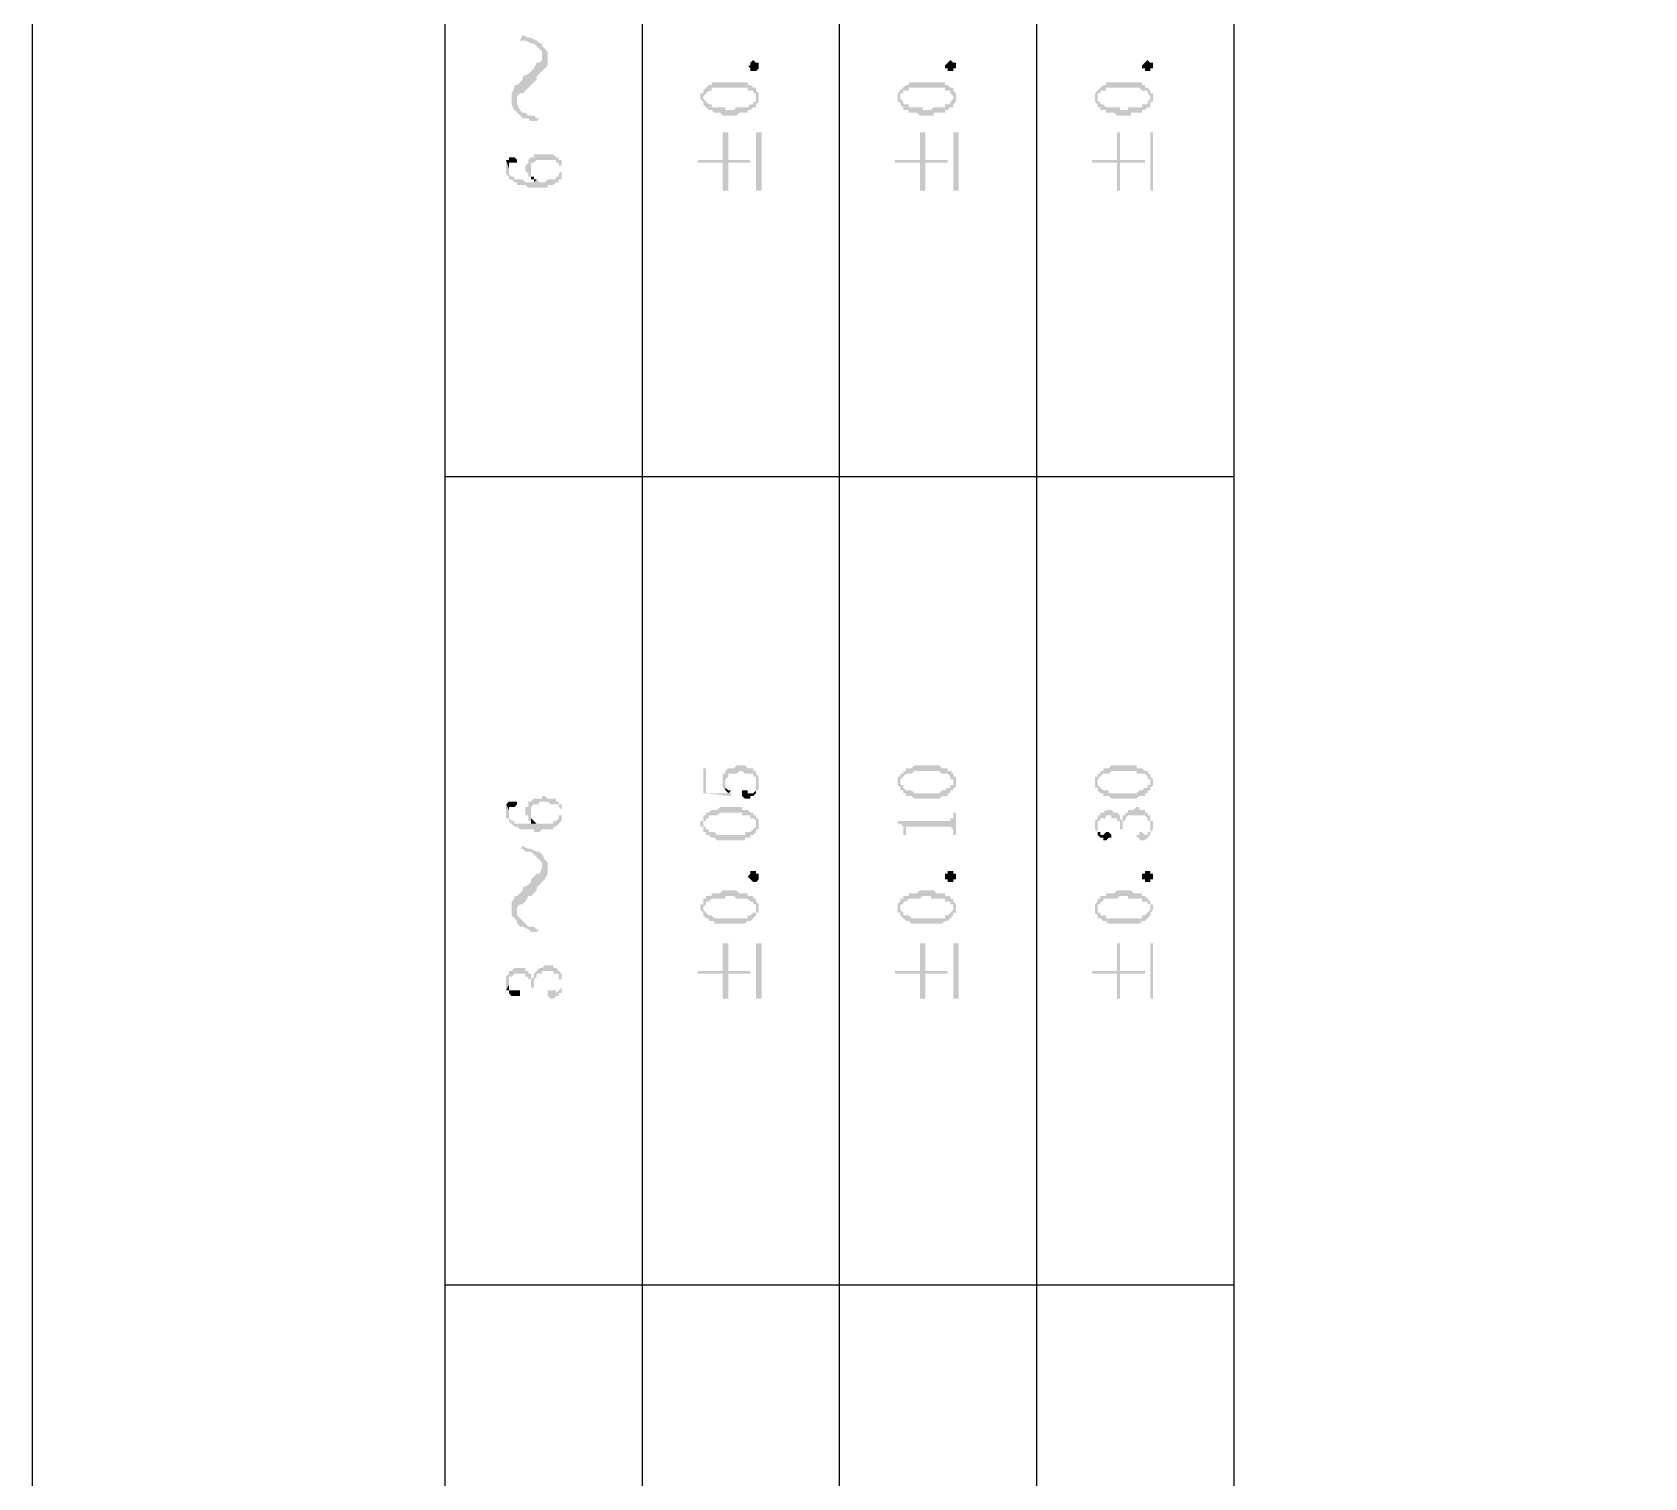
# Model space of a CAD drawing. Header units: millimetres. Extents: x 1336 to 2438, y 1230 to 1601.
# Drawn here: x 2017.55 to 2043.75, y 1353.16 to 1376.65 of the extents above; entities that cross this region are included whole.
import ezdxf

# ---------------------------------------------------------------- set-up
doc = ezdxf.new("R2010")
doc.units = ezdxf.units.MM

msp = doc.modelspace()

# ---------------------------------------------------------------- hatches: boundary and pattern name
at = {"transparency": 33554559}
for points in [[(2025.475, 1376.513), (2025.565, 1376.513), (2025.656, 1376.468), (2025.701, 1376.468), (2025.746, 1376.423), (2025.746, 1376.423), (2025.791, 1376.378), (2025.836, 1376.332), (2025.836, 1376.016), (2025.836, 1376.016), (2025.881, 1376.062), (2025.926, 1376.107), (2025.926, 1376.332), (2025.881, 1376.378), (2025.836, 1376.423), (2025.836, 1376.468), (2025.791, 1376.468), (2025.746, 1376.513), (2025.656, 1376.558), (2025.611, 1376.558), (2025.52, 1376.603)], [(2025.34, 1375.565), (2025.34, 1375.475), (2025.385, 1375.385), (2025.43, 1375.34), (2025.43, 1375.52), (2025.43, 1375.61), (2025.475, 1375.655), (2025.52, 1375.655), (2025.565, 1375.701), (2025.611, 1375.746), (2025.656, 1375.791), (2025.701, 1375.836), (2025.746, 1375.881), (2025.746, 1375.926), (2025.791, 1375.971), (2025.836, 1376.016), (2025.836, 1376.242), (2025.836, 1376.197), (2025.791, 1376.152), (2025.746, 1376.152), (2025.701, 1376.062), (2025.656, 1376.016), (2025.656, 1376.016), (2025.611, 1375.971), (2025.52, 1375.926), (2025.52, 1375.881), (2025.475, 1375.836), (2025.43, 1375.791), (2025.385, 1375.791), (2025.385, 1375.746), (2025.34, 1375.655), (2025.34, 1375.61)], [(2029.357, 1376.107), (2029.357, 1376.062), (2029.357, 1376.062), (2029.311, 1376.016), (2029.221, 1376.016), (2029.221, 1376.062), (2029.221, 1376.062), (2029.176, 1376.107), (2029.221, 1376.107), (2029.221, 1376.152), (2029.221, 1376.152), (2029.266, 1376.197), (2029.266, 1376.197), (2029.311, 1376.152), (2029.357, 1376.152), (2029.357, 1376.107)], [(2032.561, 1376.107), (2032.561, 1376.062), (2032.516, 1376.062), (2032.516, 1376.016), (2032.426, 1376.016), (2032.426, 1376.062), (2032.38, 1376.062), (2032.38, 1376.107), (2032.38, 1376.107), (2032.426, 1376.152), (2032.426, 1376.152), (2032.471, 1376.197), (2032.471, 1376.197), (2032.516, 1376.152), (2032.561, 1376.152), (2032.561, 1376.107)], [(2035.765, 1376.107), (2035.765, 1376.062), (2035.72, 1376.062), (2035.72, 1376.016), (2035.63, 1376.016), (2035.63, 1376.062), (2035.585, 1376.062), (2035.585, 1376.107), (2035.585, 1376.107), (2035.63, 1376.152), (2035.63, 1376.152), (2035.675, 1376.197), (2035.675, 1376.197), (2035.72, 1376.152), (2035.765, 1376.152), (2035.765, 1376.107)], [(2028.409, 1375.565), (2028.409, 1375.565), (2028.454, 1375.52), (2028.454, 1375.475), (2028.454, 1375.61), (2028.454, 1375.61), (2028.499, 1375.655), (2028.499, 1375.655), (2028.544, 1375.701), (2028.589, 1375.701), (2028.589, 1375.746), (2029.176, 1375.746), (2029.176, 1375.701), (2029.266, 1375.701), (2029.266, 1375.655), (2029.311, 1375.655), (2029.311, 1375.61), (2029.311, 1375.565), (2029.311, 1375.746), (2029.266, 1375.746), (2029.221, 1375.791), (2029.176, 1375.791), (2029.176, 1375.836), (2028.589, 1375.836), (2028.589, 1375.791), (2028.544, 1375.791), (2028.499, 1375.746), (2028.499, 1375.746), (2028.454, 1375.701), (2028.454, 1375.655), (2028.409, 1375.655), (2028.409, 1375.61)], [(2028.454, 1375.475), (2028.499, 1375.43), (2028.499, 1375.43), (2028.544, 1375.385), (2028.589, 1375.385), (2028.634, 1375.34), (2028.725, 1375.34), (2028.77, 1375.294), (2028.995, 1375.294), (2029.041, 1375.34), (2029.176, 1375.34), (2029.176, 1375.385), (2029.221, 1375.385), (2029.266, 1375.43), (2029.311, 1375.43), (2029.311, 1375.475), (2029.311, 1375.475), (2029.357, 1375.52), (2029.357, 1375.565), (2029.357, 1375.61), (2029.357, 1375.655), (2029.357, 1375.655), (2029.311, 1375.701), (2029.311, 1375.565), (2029.311, 1375.52), (2029.266, 1375.52), (2029.266, 1375.475), (2029.221, 1375.475), (2029.176, 1375.43), (2028.995, 1375.43), (2028.95, 1375.385), (2028.815, 1375.385), (2028.815, 1375.43), (2028.589, 1375.43), (2028.589, 1375.475), (2028.544, 1375.475), (2028.499, 1375.52), (2028.499, 1375.52), (2028.454, 1375.565), (2028.454, 1375.565)], [(2031.613, 1375.565), (2031.613, 1375.52), (2031.658, 1375.52), (2031.658, 1375.475), (2031.658, 1375.61), (2031.658, 1375.655), (2031.703, 1375.655), (2031.703, 1375.701), (2031.794, 1375.701), (2031.794, 1375.746), (2032.38, 1375.746), (2032.38, 1375.701), (2032.471, 1375.701), (2032.471, 1375.655), (2032.471, 1375.655), (2032.516, 1375.61), (2032.516, 1375.565), (2032.516, 1375.746), (2032.471, 1375.746), (2032.426, 1375.791), (2032.38, 1375.791), (2032.38, 1375.836), (2031.794, 1375.836), (2031.794, 1375.791), (2031.749, 1375.791), (2031.703, 1375.746), (2031.703, 1375.746), (2031.658, 1375.701), (2031.658, 1375.701), (2031.613, 1375.655), (2031.613, 1375.61)], [(2031.658, 1375.475), (2031.703, 1375.43), (2031.703, 1375.385), (2031.794, 1375.385), (2031.794, 1375.34), (2031.929, 1375.34), (2031.974, 1375.294), (2032.2, 1375.294), (2032.2, 1375.34), (2032.38, 1375.34), (2032.38, 1375.385), (2032.426, 1375.385), (2032.471, 1375.43), (2032.516, 1375.43), (2032.516, 1375.475), (2032.516, 1375.475), (2032.561, 1375.52), (2032.561, 1375.565), (2032.561, 1375.61), (2032.561, 1375.655), (2032.561, 1375.655), (2032.516, 1375.701), (2032.516, 1375.565), (2032.516, 1375.565), (2032.471, 1375.52), (2032.471, 1375.475), (2032.38, 1375.475), (2032.38, 1375.43), (2032.2, 1375.43), (2032.155, 1375.385), (2032.019, 1375.385), (2032.019, 1375.43), (2031.794, 1375.43), (2031.794, 1375.475), (2031.703, 1375.475), (2031.703, 1375.52), (2031.703, 1375.52), (2031.658, 1375.565), (2031.658, 1375.565)], [(2034.818, 1375.565), (2034.818, 1375.52), (2034.818, 1375.52), (2034.863, 1375.475), (2034.863, 1375.61), (2034.863, 1375.655), (2034.908, 1375.655), (2034.908, 1375.701), (2034.998, 1375.701), (2034.998, 1375.746), (2035.54, 1375.746), (2035.585, 1375.701), (2035.675, 1375.701), (2035.675, 1375.655), (2035.675, 1375.655), (2035.72, 1375.61), (2035.72, 1375.565), (2035.72, 1375.701), (2035.675, 1375.746), (2035.63, 1375.746), (2035.63, 1375.791), (2035.585, 1375.791), (2035.585, 1375.836), (2034.998, 1375.836), (2034.998, 1375.791), (2034.953, 1375.791), (2034.908, 1375.746), (2034.908, 1375.746), (2034.863, 1375.701), (2034.863, 1375.701), (2034.818, 1375.655), (2034.818, 1375.61)], [(2034.863, 1375.475), (2034.863, 1375.43), (2034.908, 1375.43), (2034.908, 1375.385), (2034.998, 1375.385), (2034.998, 1375.34), (2035.133, 1375.34), (2035.179, 1375.294), (2035.404, 1375.294), (2035.404, 1375.34), (2035.585, 1375.34), (2035.585, 1375.385), (2035.63, 1375.385), (2035.675, 1375.43), (2035.72, 1375.43), (2035.72, 1375.475), (2035.72, 1375.52), (2035.765, 1375.52), (2035.765, 1375.565), (2035.765, 1375.61), (2035.765, 1375.655), (2035.72, 1375.655), (2035.72, 1375.701), (2035.72, 1375.565), (2035.72, 1375.565), (2035.675, 1375.52), (2035.675, 1375.475), (2035.585, 1375.475), (2035.585, 1375.43), (2035.359, 1375.43), (2035.359, 1375.385), (2035.224, 1375.385), (2035.224, 1375.43), (2034.998, 1375.43), (2034.953, 1375.475), (2034.908, 1375.475), (2034.908, 1375.52), (2034.863, 1375.52), (2034.863, 1375.565), (2034.863, 1375.565)], [(2025.43, 1375.34), (2025.43, 1375.34), (2025.475, 1375.294), (2025.52, 1375.249), (2025.611, 1375.249), (2025.656, 1375.204), (2025.746, 1375.204), (2025.791, 1375.249), (2025.746, 1375.249), (2025.701, 1375.294), (2025.611, 1375.294), (2025.565, 1375.34), (2025.52, 1375.34), (2025.475, 1375.385), (2025.43, 1375.475), (2025.43, 1375.52)], [(2028.364, 1374.572), (2028.364, 1374.527), (2028.77, 1374.527), (2028.77, 1374.076), (2028.86, 1374.076), (2028.86, 1374.527), (2029.221, 1374.527), (2029.221, 1374.572), (2028.86, 1374.572), (2028.86, 1375.024), (2028.77, 1375.024), (2028.77, 1374.572)], [(2029.402, 1374.076), (2029.402, 1375.024), (2029.311, 1375.024), (2029.311, 1374.076)], [(2031.568, 1374.572), (2031.568, 1374.527), (2031.974, 1374.527), (2031.974, 1374.076), (2032.064, 1374.076), (2032.064, 1374.527), (2032.426, 1374.527), (2032.426, 1374.572), (2032.064, 1374.572), (2032.064, 1375.024), (2031.974, 1375.024), (2031.974, 1374.572)], [(2032.606, 1374.076), (2032.606, 1375.024), (2032.516, 1375.024), (2032.516, 1374.076)], [(2034.772, 1374.572), (2034.772, 1374.527), (2035.179, 1374.527), (2035.179, 1374.076), (2035.224, 1374.076), (2035.224, 1374.527), (2035.63, 1374.527), (2035.63, 1374.572), (2035.224, 1374.572), (2035.224, 1375.024), (2035.179, 1375.024), (2035.179, 1374.572)], [(2035.765, 1374.076), (2035.765, 1375.024), (2035.72, 1375.024), (2035.72, 1374.076)], [(2025.565, 1374.437), (2025.565, 1374.392), (2025.611, 1374.347), (2025.611, 1374.301), (2025.656, 1374.301), (2025.656, 1374.437), (2025.656, 1374.482), (2025.656, 1374.527), (2025.701, 1374.527), (2025.746, 1374.572), (2026.062, 1374.572), (2026.062, 1374.527), (2026.107, 1374.527), (2026.107, 1374.482), (2026.152, 1374.482), (2026.152, 1374.437), (2026.152, 1374.301), (2026.152, 1374.347), (2026.152, 1374.437), (2026.152, 1374.527), (2026.152, 1374.572), (2026.107, 1374.572), (2026.107, 1374.617), (2026.062, 1374.617), (2026.017, 1374.663), (2025.701, 1374.663), (2025.701, 1374.617), (2025.656, 1374.617), (2025.611, 1374.572), (2025.611, 1374.527), (2025.611, 1374.527), (2025.565, 1374.482), (2025.565, 1374.482)], [(2025.25, 1374.572), (2025.295, 1374.437), (2025.295, 1374.482), (2025.295, 1374.527), (2025.43, 1374.527), (2025.43, 1374.572), (2025.43, 1374.572), (2025.385, 1374.617), (2025.295, 1374.617), (2025.295, 1374.572)], [(2025.25, 1374.482), (2025.25, 1374.392), (2025.25, 1374.347), (2025.25, 1374.347), (2025.295, 1374.301), (2025.295, 1374.256), (2025.34, 1374.256), (2025.385, 1374.211), (2025.43, 1374.211), (2025.43, 1374.166), (2025.565, 1374.166), (2025.611, 1374.121), (2025.926, 1374.121), (2025.926, 1374.166), (2026.017, 1374.166), (2026.062, 1374.211), (2026.107, 1374.211), (2026.107, 1374.256), (2026.152, 1374.256), (2026.152, 1374.437), (2026.152, 1374.392), (2026.152, 1374.392), (2026.107, 1374.347), (2026.107, 1374.301), (2026.062, 1374.301), (2026.062, 1374.256), (2025.926, 1374.256), (2025.881, 1374.211), (2025.791, 1374.211), (2025.746, 1374.256), (2025.746, 1374.256), (2025.701, 1374.211), (2025.565, 1374.211), (2025.52, 1374.256), (2025.385, 1374.256), (2025.385, 1374.301), (2025.34, 1374.301), (2025.295, 1374.347), (2025.295, 1374.392), (2025.295, 1374.437), (2025.295, 1374.437), (2025.25, 1374.572), (2025.25, 1374.527)], [(2025.656, 1374.301), (2025.656, 1374.256), (2025.701, 1374.256), (2025.701, 1374.211), (2025.746, 1374.256), (2025.701, 1374.256), (2025.701, 1374.301), (2025.656, 1374.301), (2025.656, 1374.347), (2025.656, 1374.392), (2025.656, 1374.437)], [(2028.454, 1364.688), (2028.454, 1364.282), (2028.905, 1364.237), (2028.905, 1364.282), (2028.905, 1364.327), (2028.86, 1364.282), (2028.499, 1364.282), (2028.499, 1364.688)], [(2028.77, 1364.508), (2028.77, 1364.418), (2028.77, 1364.372), (2028.77, 1364.372), (2028.815, 1364.327), (2028.815, 1364.463), (2028.815, 1364.508), (2028.815, 1364.508), (2028.86, 1364.553), (2028.86, 1364.598), (2028.995, 1364.598), (2029.041, 1364.643), (2029.086, 1364.643), (2029.131, 1364.598), (2029.266, 1364.598), (2029.266, 1364.553), (2029.311, 1364.553), (2029.311, 1364.508), (2029.311, 1364.463), (2029.311, 1364.327), (2029.357, 1364.327), (2029.357, 1364.372), (2029.357, 1364.463), (2029.357, 1364.508), (2029.357, 1364.553), (2029.311, 1364.598), (2029.311, 1364.643), (2029.266, 1364.643), (2029.266, 1364.688), (2029.176, 1364.688), (2029.131, 1364.733), (2028.995, 1364.733), (2028.95, 1364.688), (2028.86, 1364.688), (2028.815, 1364.643), (2028.815, 1364.598), (2028.77, 1364.598), (2028.77, 1364.553)], [(2031.613, 1364.463), (2031.613, 1364.418), (2031.613, 1364.418), (2031.658, 1364.372), (2031.658, 1364.327), (2031.658, 1364.463), (2031.658, 1364.508), (2031.658, 1364.508), (2031.703, 1364.553), (2031.703, 1364.553), (2031.749, 1364.598), (2031.839, 1364.598), (2031.884, 1364.643), (2032.29, 1364.643), (2032.335, 1364.598), (2032.426, 1364.598), (2032.471, 1364.553), (2032.471, 1364.508), (2032.516, 1364.508), (2032.516, 1364.463), (2032.516, 1364.598), (2032.516, 1364.598), (2032.471, 1364.643), (2032.426, 1364.643), (2032.426, 1364.688), (2032.335, 1364.688), (2032.29, 1364.733), (2031.884, 1364.733), (2031.839, 1364.688), (2031.749, 1364.688), (2031.749, 1364.643), (2031.703, 1364.643), (2031.703, 1364.598), (2031.658, 1364.598), (2031.658, 1364.553), (2031.613, 1364.553), (2031.613, 1364.508), (2031.613, 1364.508)], [(2034.818, 1364.463), (2034.818, 1364.418), (2034.818, 1364.372), (2034.863, 1364.372), (2034.863, 1364.327), (2034.863, 1364.463), (2034.863, 1364.508), (2034.863, 1364.508), (2034.908, 1364.553), (2034.908, 1364.553), (2034.953, 1364.598), (2035.043, 1364.598), (2035.088, 1364.643), (2035.495, 1364.643), (2035.495, 1364.598), (2035.63, 1364.598), (2035.675, 1364.553), (2035.675, 1364.508), (2035.72, 1364.508), (2035.72, 1364.463), (2035.72, 1364.598), (2035.675, 1364.598), (2035.675, 1364.643), (2035.63, 1364.643), (2035.585, 1364.688), (2035.495, 1364.688), (2035.495, 1364.733), (2035.088, 1364.733), (2035.043, 1364.688), (2034.953, 1364.688), (2034.953, 1364.643), (2034.908, 1364.643), (2034.908, 1364.598), (2034.863, 1364.598), (2034.863, 1364.553), (2034.818, 1364.553), (2034.818, 1364.508), (2034.818, 1364.508)], [(2028.815, 1364.327), (2028.815, 1364.327), (2028.86, 1364.282), (2028.86, 1364.282), (2028.905, 1364.327), (2028.86, 1364.327), (2028.815, 1364.372), (2028.815, 1364.418), (2028.815, 1364.463)], [(2029.086, 1364.282), (2029.086, 1364.237), (2029.086, 1364.237), (2029.131, 1364.192), (2029.221, 1364.192), (2029.221, 1364.237), (2029.266, 1364.237), (2029.311, 1364.282), (2029.311, 1364.463), (2029.311, 1364.372), (2029.311, 1364.327), (2029.311, 1364.327), (2029.266, 1364.282), (2029.176, 1364.282), (2029.176, 1364.327), (2029.086, 1364.327)], [(2031.658, 1364.327), (2031.703, 1364.327), (2031.703, 1364.282), (2031.749, 1364.282), (2031.749, 1364.237), (2031.839, 1364.237), (2031.884, 1364.192), (2032.29, 1364.192), (2032.335, 1364.237), (2032.426, 1364.237), (2032.426, 1364.282), (2032.471, 1364.282), (2032.471, 1364.327), (2032.516, 1364.327), (2032.516, 1364.372), (2032.561, 1364.372), (2032.561, 1364.418), (2032.561, 1364.463), (2032.561, 1364.508), (2032.561, 1364.553), (2032.516, 1364.553), (2032.516, 1364.598), (2032.516, 1364.463), (2032.516, 1364.418), (2032.471, 1364.418), (2032.471, 1364.372), (2032.426, 1364.372), (2032.38, 1364.327), (2032.335, 1364.327), (2032.29, 1364.282), (2031.884, 1364.282), (2031.839, 1364.327), (2031.749, 1364.327), (2031.703, 1364.372), (2031.703, 1364.418), (2031.658, 1364.418), (2031.658, 1364.463), (2031.658, 1364.463)], [(2034.863, 1364.327), (2034.863, 1364.327), (2034.908, 1364.282), (2034.953, 1364.282), (2034.953, 1364.237), (2035.043, 1364.237), (2035.088, 1364.192), (2035.495, 1364.192), (2035.54, 1364.237), (2035.63, 1364.237), (2035.63, 1364.282), (2035.675, 1364.282), (2035.675, 1364.327), (2035.72, 1364.327), (2035.72, 1364.372), (2035.72, 1364.372), (2035.765, 1364.418), (2035.765, 1364.463), (2035.765, 1364.508), (2035.765, 1364.508), (2035.72, 1364.553), (2035.72, 1364.598), (2035.72, 1364.463), (2035.72, 1364.418), (2035.675, 1364.418), (2035.675, 1364.372), (2035.63, 1364.372), (2035.585, 1364.327), (2035.54, 1364.327), (2035.495, 1364.282), (2035.043, 1364.282), (2035.043, 1364.327), (2034.953, 1364.327), (2034.908, 1364.372), (2034.908, 1364.372), (2034.863, 1364.418), (2034.863, 1364.463), (2034.863, 1364.463)], [(2025.565, 1363.966), (2025.565, 1363.921), (2025.611, 1363.921), (2025.611, 1363.876), (2025.611, 1363.831), (2025.656, 1363.831), (2025.656, 1364.011), (2025.656, 1364.056), (2025.656, 1364.056), (2025.701, 1364.102), (2025.791, 1364.102), (2025.791, 1364.147), (2025.926, 1364.147), (2025.972, 1364.102), (2026.107, 1364.102), (2026.107, 1364.056), (2026.107, 1364.056), (2026.152, 1364.011), (2026.152, 1363.831), (2026.152, 1363.876), (2026.152, 1363.921), (2026.152, 1363.966), (2026.152, 1364.011), (2026.152, 1364.056), (2026.152, 1364.102), (2026.107, 1364.102), (2026.107, 1364.147), (2026.062, 1364.147), (2026.062, 1364.192), (2025.926, 1364.192), (2025.881, 1364.237), (2025.836, 1364.237), (2025.836, 1364.192), (2025.701, 1364.192), (2025.656, 1364.147), (2025.611, 1364.147), (2025.611, 1364.102), (2025.611, 1364.056), (2025.565, 1364.056), (2025.565, 1364.011)], [(2025.25, 1364.102), (2025.295, 1364.011), (2025.295, 1364.056), (2025.385, 1364.056), (2025.43, 1364.102), (2025.43, 1364.147), (2025.295, 1364.147)], [(2025.25, 1364.011), (2025.25, 1363.966), (2025.25, 1363.921), (2025.25, 1363.876), (2025.295, 1363.876), (2025.295, 1363.831), (2025.295, 1363.831), (2025.34, 1363.786), (2025.34, 1363.786), (2025.385, 1363.741), (2025.43, 1363.741), (2025.475, 1363.695), (2025.701, 1363.695), (2025.701, 1363.65), (2025.791, 1363.65), (2025.836, 1363.695), (2026.017, 1363.695), (2026.017, 1363.741), (2026.062, 1363.741), (2026.107, 1363.786), (2026.107, 1363.786), (2026.152, 1363.831), (2026.152, 1363.966), (2026.152, 1363.921), (2026.107, 1363.921), (2026.107, 1363.876), (2026.107, 1363.876), (2026.062, 1363.831), (2026.017, 1363.831), (2026.017, 1363.786), (2025.385, 1363.786), (2025.385, 1363.831), (2025.34, 1363.831), (2025.295, 1363.876), (2025.295, 1363.921), (2025.295, 1364.011), (2025.25, 1364.102)], [(2025.656, 1363.831), (2025.656, 1363.786), (2025.746, 1363.786), (2025.701, 1363.831), (2025.701, 1363.831), (2025.656, 1363.876), (2025.656, 1363.966), (2025.656, 1363.966)], [(2028.409, 1363.786), (2028.409, 1363.741), (2028.454, 1363.741), (2028.454, 1363.695), (2028.454, 1363.65), (2028.454, 1363.786), (2028.454, 1363.831), (2028.499, 1363.831), (2028.499, 1363.876), (2028.544, 1363.876), (2028.544, 1363.921), (2028.68, 1363.921), (2028.725, 1363.966), (2029.086, 1363.966), (2029.086, 1363.921), (2029.221, 1363.921), (2029.221, 1363.876), (2029.266, 1363.876), (2029.311, 1363.831), (2029.311, 1363.786), (2029.311, 1363.921), (2029.266, 1363.921), (2029.266, 1363.966), (2029.221, 1363.966), (2029.176, 1364.011), (2029.086, 1364.011), (2029.086, 1364.056), (2028.725, 1364.056), (2028.68, 1364.011), (2028.589, 1364.011), (2028.544, 1363.966), (2028.499, 1363.966), (2028.499, 1363.921), (2028.454, 1363.921), (2028.454, 1363.876), (2028.454, 1363.831), (2028.409, 1363.831)], [(2028.454, 1363.65), (2028.499, 1363.65), (2028.499, 1363.605), (2028.544, 1363.605), (2028.589, 1363.56), (2028.634, 1363.56), (2028.68, 1363.515), (2029.131, 1363.515), (2029.131, 1363.56), (2029.221, 1363.56), (2029.221, 1363.605), (2029.266, 1363.605), (2029.311, 1363.65), (2029.311, 1363.695), (2029.357, 1363.695), (2029.357, 1363.741), (2029.357, 1363.786), (2029.357, 1363.831), (2029.357, 1363.876), (2029.311, 1363.876), (2029.311, 1363.921), (2029.311, 1363.741), (2029.311, 1363.741), (2029.266, 1363.695), (2029.266, 1363.695), (2029.221, 1363.65), (2029.131, 1363.65), (2029.131, 1363.605), (2028.68, 1363.605), (2028.634, 1363.65), (2028.544, 1363.65), (2028.544, 1363.695), (2028.499, 1363.695), (2028.499, 1363.741), (2028.454, 1363.741), (2028.454, 1363.786)], [(2031.613, 1363.831), (2031.613, 1363.786), (2031.658, 1363.786), (2031.703, 1363.741), (2031.703, 1363.65), (2031.703, 1363.605), (2031.749, 1363.605), (2031.749, 1363.695), (2031.749, 1363.741), (2032.471, 1363.741), (2032.516, 1363.695), (2032.516, 1363.605), (2032.561, 1363.605), (2032.561, 1363.966), (2032.516, 1363.966), (2032.516, 1363.921), (2032.516, 1363.876), (2032.471, 1363.876), (2032.471, 1363.831), (2032.426, 1363.831)], [(2034.818, 1363.786), (2034.818, 1363.741), (2034.818, 1363.695), (2034.818, 1363.695), (2034.863, 1363.65), (2034.863, 1363.741), (2034.863, 1363.786), (2034.863, 1363.831), (2034.908, 1363.831), (2034.908, 1363.876), (2034.998, 1363.876), (2034.998, 1363.921), (2035.088, 1363.921), (2035.088, 1363.876), (2035.179, 1363.876), (2035.179, 1363.831), (2035.224, 1363.831), (2035.224, 1363.741), (2035.224, 1363.695), (2035.269, 1363.695), (2035.269, 1363.741), (2035.269, 1363.831), (2035.314, 1363.831), (2035.314, 1363.876), (2035.314, 1363.876), (2035.359, 1363.921), (2035.63, 1363.921), (2035.675, 1363.876), (2035.675, 1363.831), (2035.72, 1363.831), (2035.72, 1363.786), (2035.72, 1363.741), (2035.72, 1363.921), (2035.675, 1363.921), (2035.675, 1363.966), (2035.63, 1363.966), (2035.63, 1364.011), (2035.54, 1364.011), (2035.54, 1364.056), (2035.495, 1364.056), (2035.449, 1364.011), (2035.359, 1364.011), (2035.359, 1363.966), (2035.314, 1363.966), (2035.314, 1363.921), (2035.269, 1363.921), (2035.269, 1363.876), (2035.269, 1363.831), (2035.224, 1363.876), (2035.224, 1363.921), (2035.224, 1363.921), (2035.179, 1363.966), (2035.133, 1363.966), (2035.088, 1364.011), (2034.998, 1364.011), (2034.953, 1363.966), (2034.908, 1363.966), (2034.908, 1363.921), (2034.863, 1363.921), (2034.863, 1363.876), (2034.863, 1363.876), (2034.818, 1363.831)], [(2035.495, 1363.56), (2035.54, 1363.56), (2035.54, 1363.515), (2035.63, 1363.515), (2035.675, 1363.56), (2035.675, 1363.56), (2035.72, 1363.605), (2035.72, 1363.65), (2035.72, 1363.65), (2035.765, 1363.695), (2035.765, 1363.741), (2035.765, 1363.786), (2035.765, 1363.831), (2035.72, 1363.831), (2035.72, 1363.921), (2035.72, 1363.741), (2035.72, 1363.695), (2035.72, 1363.65), (2035.675, 1363.65), (2035.675, 1363.605), (2035.63, 1363.605), (2035.585, 1363.65), (2035.54, 1363.65), (2035.54, 1363.605), (2035.495, 1363.605)], [(2034.863, 1363.65), (2034.863, 1363.605), (2034.863, 1363.605), (2034.908, 1363.56), (2034.953, 1363.56), (2034.953, 1363.515), (2034.998, 1363.515), (2035.043, 1363.56), (2035.088, 1363.56), (2035.088, 1363.605), (2035.088, 1363.605), (2035.043, 1363.65), (2034.998, 1363.65), (2034.953, 1363.605), (2034.908, 1363.605), (2034.908, 1363.65), (2034.863, 1363.65), (2034.863, 1363.741), (2034.863, 1363.741)], [(2025.475, 1363.379), (2025.52, 1363.379), (2025.565, 1363.334), (2025.656, 1363.334), (2025.701, 1363.289), (2025.746, 1363.244), (2025.746, 1363.244), (2025.791, 1363.199), (2025.836, 1363.154), (2025.836, 1362.838), (2025.836, 1362.838), (2025.881, 1362.883), (2025.926, 1362.973), (2025.926, 1363.154), (2025.881, 1363.199), (2025.836, 1363.289), (2025.836, 1363.289), (2025.791, 1363.334), (2025.746, 1363.334), (2025.656, 1363.379), (2025.611, 1363.379), (2025.52, 1363.425)], [(2025.34, 1362.387), (2025.34, 1362.296), (2025.385, 1362.251), (2025.43, 1362.206), (2025.43, 1362.432), (2025.475, 1362.477), (2025.52, 1362.477), (2025.565, 1362.522), (2025.611, 1362.612), (2025.656, 1362.612), (2025.701, 1362.657), (2025.746, 1362.703), (2025.746, 1362.748), (2025.791, 1362.793), (2025.836, 1362.838), (2025.836, 1363.109), (2025.836, 1363.064), (2025.791, 1362.973), (2025.746, 1362.973), (2025.701, 1362.928), (2025.656, 1362.883), (2025.656, 1362.838), (2025.611, 1362.793), (2025.52, 1362.748), (2025.52, 1362.703), (2025.475, 1362.657), (2025.43, 1362.612), (2025.385, 1362.612), (2025.385, 1362.567), (2025.34, 1362.522), (2025.34, 1362.432)], [(2029.357, 1362.928), (2029.357, 1362.883), (2029.357, 1362.883), (2029.311, 1362.838), (2029.266, 1362.838), (2029.221, 1362.883), (2029.221, 1362.883), (2029.176, 1362.928), (2029.176, 1362.928), (2029.221, 1362.973), (2029.221, 1363.018), (2029.311, 1363.018), (2029.311, 1362.973), (2029.357, 1362.973), (2029.357, 1362.928)], [(2032.561, 1362.928), (2032.561, 1362.883), (2032.516, 1362.883), (2032.516, 1362.838), (2032.426, 1362.838), (2032.426, 1362.883), (2032.38, 1362.883), (2032.38, 1362.928), (2032.38, 1362.973), (2032.426, 1362.973), (2032.426, 1363.018), (2032.516, 1363.018), (2032.516, 1362.973), (2032.561, 1362.973), (2032.561, 1362.928)], [(2035.765, 1362.928), (2035.765, 1362.883), (2035.72, 1362.883), (2035.72, 1362.838), (2035.63, 1362.838), (2035.63, 1362.883), (2035.585, 1362.883), (2035.585, 1362.928), (2035.585, 1362.973), (2035.63, 1362.973), (2035.63, 1363.018), (2035.72, 1363.018), (2035.72, 1362.973), (2035.765, 1362.973), (2035.765, 1362.928)], [(2028.409, 1362.432), (2028.409, 1362.387), (2028.409, 1362.387), (2028.454, 1362.341), (2028.454, 1362.296), (2028.454, 1362.432), (2028.454, 1362.432), (2028.499, 1362.477), (2028.499, 1362.522), (2028.544, 1362.522), (2028.589, 1362.567), (2028.815, 1362.567), (2028.815, 1362.612), (2028.95, 1362.612), (2028.995, 1362.567), (2029.176, 1362.567), (2029.221, 1362.522), (2029.266, 1362.522), (2029.266, 1362.477), (2029.311, 1362.477), (2029.311, 1362.432), (2029.311, 1362.567), (2029.266, 1362.567), (2029.266, 1362.612), (2029.176, 1362.612), (2029.176, 1362.657), (2029.041, 1362.657), (2028.995, 1362.703), (2028.77, 1362.703), (2028.725, 1362.657), (2028.589, 1362.657), (2028.589, 1362.612), (2028.499, 1362.612), (2028.499, 1362.567), (2028.454, 1362.567), (2028.454, 1362.522), (2028.454, 1362.477), (2028.409, 1362.477)], [(2031.613, 1362.432), (2031.613, 1362.387), (2031.613, 1362.341), (2031.658, 1362.341), (2031.658, 1362.296), (2031.658, 1362.432), (2031.658, 1362.477), (2031.703, 1362.477), (2031.703, 1362.522), (2031.749, 1362.522), (2031.794, 1362.567), (2031.974, 1362.567), (2032.019, 1362.612), (2032.155, 1362.612), (2032.155, 1362.567), (2032.38, 1362.567), (2032.38, 1362.522), (2032.471, 1362.522), (2032.471, 1362.477), (2032.516, 1362.477), (2032.516, 1362.432), (2032.516, 1362.567), (2032.471, 1362.567), (2032.471, 1362.612), (2032.38, 1362.612), (2032.38, 1362.657), (2032.245, 1362.657), (2032.2, 1362.703), (2031.974, 1362.703), (2031.929, 1362.657), (2031.794, 1362.657), (2031.794, 1362.612), (2031.703, 1362.612), (2031.703, 1362.567), (2031.658, 1362.567), (2031.658, 1362.522), (2031.658, 1362.522), (2031.613, 1362.477)], [(2034.818, 1362.432), (2034.818, 1362.387), (2034.818, 1362.341), (2034.818, 1362.341), (2034.863, 1362.296), (2034.863, 1362.432), (2034.863, 1362.477), (2034.908, 1362.477), (2034.908, 1362.522), (2034.953, 1362.522), (2034.953, 1362.567), (2035.179, 1362.567), (2035.224, 1362.612), (2035.359, 1362.612), (2035.359, 1362.567), (2035.585, 1362.567), (2035.585, 1362.522), (2035.675, 1362.522), (2035.675, 1362.477), (2035.72, 1362.477), (2035.72, 1362.432), (2035.72, 1362.522), (2035.675, 1362.567), (2035.675, 1362.567), (2035.63, 1362.612), (2035.585, 1362.612), (2035.585, 1362.657), (2035.449, 1362.657), (2035.404, 1362.703), (2035.179, 1362.703), (2035.133, 1362.657), (2034.998, 1362.657), (2034.998, 1362.612), (2034.908, 1362.612), (2034.908, 1362.567), (2034.863, 1362.567), (2034.863, 1362.522), (2034.863, 1362.522), (2034.818, 1362.477)], [(2025.43, 1362.206), (2025.43, 1362.161), (2025.475, 1362.116), (2025.52, 1362.116), (2025.611, 1362.071), (2025.656, 1362.026), (2025.746, 1362.026), (2025.791, 1362.071), (2025.746, 1362.071), (2025.701, 1362.116), (2025.611, 1362.116), (2025.565, 1362.161), (2025.52, 1362.206), (2025.52, 1362.206), (2025.475, 1362.251), (2025.43, 1362.296), (2025.43, 1362.341)], [(2028.454, 1362.296), (2028.499, 1362.251), (2028.544, 1362.251), (2028.544, 1362.206), (2028.634, 1362.206), (2028.634, 1362.161), (2029.131, 1362.161), (2029.176, 1362.206), (2029.221, 1362.206), (2029.266, 1362.251), (2029.266, 1362.251), (2029.311, 1362.296), (2029.311, 1362.341), (2029.357, 1362.341), (2029.357, 1362.387), (2029.357, 1362.432), (2029.357, 1362.477), (2029.357, 1362.477), (2029.311, 1362.522), (2029.311, 1362.387), (2029.311, 1362.341), (2029.266, 1362.341), (2029.221, 1362.296), (2029.176, 1362.296), (2029.176, 1362.251), (2028.634, 1362.251), (2028.589, 1362.296), (2028.544, 1362.296), (2028.499, 1362.341), (2028.499, 1362.341), (2028.454, 1362.387), (2028.454, 1362.432)], [(2031.658, 1362.296), (2031.703, 1362.251), (2031.703, 1362.251), (2031.749, 1362.206), (2031.794, 1362.206), (2031.839, 1362.161), (2032.335, 1362.161), (2032.38, 1362.206), (2032.426, 1362.206), (2032.471, 1362.251), (2032.471, 1362.251), (2032.516, 1362.296), (2032.516, 1362.341), (2032.561, 1362.341), (2032.561, 1362.387), (2032.561, 1362.432), (2032.561, 1362.477), (2032.561, 1362.477), (2032.516, 1362.522), (2032.516, 1362.387), (2032.516, 1362.387), (2032.471, 1362.341), (2032.471, 1362.341), (2032.426, 1362.296), (2032.38, 1362.296), (2032.38, 1362.251), (2031.839, 1362.251), (2031.794, 1362.296), (2031.703, 1362.296), (2031.703, 1362.341), (2031.703, 1362.341), (2031.658, 1362.387), (2031.658, 1362.432)], [(2034.863, 1362.296), (2034.863, 1362.251), (2034.908, 1362.251), (2034.953, 1362.206), (2034.998, 1362.206), (2035.043, 1362.161), (2035.54, 1362.161), (2035.585, 1362.206), (2035.63, 1362.206), (2035.675, 1362.251), (2035.675, 1362.251), (2035.72, 1362.296), (2035.72, 1362.341), (2035.72, 1362.341), (2035.765, 1362.387), (2035.765, 1362.432), (2035.765, 1362.477), (2035.72, 1362.477), (2035.72, 1362.522), (2035.72, 1362.387), (2035.72, 1362.387), (2035.675, 1362.341), (2035.675, 1362.341), (2035.63, 1362.296), (2035.585, 1362.296), (2035.585, 1362.251), (2034.998, 1362.251), (2034.998, 1362.296), (2034.908, 1362.296), (2034.908, 1362.341), (2034.863, 1362.341), (2034.863, 1362.387), (2034.863, 1362.432)], [(2028.364, 1361.394), (2028.364, 1361.349), (2028.77, 1361.349), (2028.77, 1360.942), (2028.86, 1360.942), (2028.86, 1361.349), (2029.221, 1361.349), (2029.221, 1361.394), (2028.86, 1361.394), (2028.86, 1361.845), (2028.77, 1361.845), (2028.77, 1361.394)], [(2029.402, 1360.942), (2029.402, 1361.845), (2029.311, 1361.845), (2029.311, 1360.942)], [(2031.568, 1361.394), (2031.568, 1361.349), (2031.974, 1361.349), (2031.974, 1360.942), (2032.064, 1360.942), (2032.064, 1361.349), (2032.426, 1361.349), (2032.426, 1361.394), (2032.064, 1361.394), (2032.064, 1361.845), (2031.974, 1361.845), (2031.974, 1361.394)], [(2032.606, 1360.942), (2032.606, 1361.845), (2032.516, 1361.845), (2032.516, 1360.942)], [(2034.772, 1361.394), (2034.772, 1361.349), (2035.179, 1361.349), (2035.179, 1360.942), (2035.224, 1360.942), (2035.224, 1361.349), (2035.63, 1361.349), (2035.63, 1361.394), (2035.224, 1361.394), (2035.224, 1361.845), (2035.179, 1361.845), (2035.179, 1361.394)], [(2035.765, 1360.942), (2035.765, 1361.845), (2035.72, 1361.845), (2035.72, 1360.942)], [(2025.25, 1361.213), (2025.25, 1361.123), (2025.25, 1361.078), (2025.295, 1361.168), (2025.295, 1361.213), (2025.295, 1361.258), (2025.295, 1361.303), (2025.34, 1361.303), (2025.385, 1361.349), (2025.565, 1361.349), (2025.565, 1361.303), (2025.611, 1361.303), (2025.611, 1361.258), (2025.656, 1361.258), (2025.656, 1361.213), (2025.656, 1361.123), (2025.701, 1361.123), (2025.701, 1361.213), (2025.701, 1361.258), (2025.701, 1361.258), (2025.746, 1361.303), (2025.746, 1361.349), (2025.836, 1361.349), (2025.836, 1361.394), (2026.017, 1361.394), (2026.017, 1361.349), (2026.107, 1361.349), (2026.107, 1361.303), (2026.107, 1361.258), (2026.152, 1361.258), (2026.152, 1361.168), (2026.152, 1361.349), (2026.152, 1361.349), (2026.107, 1361.394), (2026.107, 1361.394), (2026.062, 1361.439), (2026.017, 1361.439), (2026.017, 1361.484), (2025.881, 1361.484), (2025.836, 1361.439), (2025.791, 1361.439), (2025.746, 1361.394), (2025.746, 1361.394), (2025.701, 1361.349), (2025.701, 1361.303), (2025.656, 1361.258), (2025.656, 1361.303), (2025.656, 1361.349), (2025.611, 1361.349), (2025.611, 1361.394), (2025.565, 1361.394), (2025.565, 1361.439), (2025.385, 1361.439), (2025.34, 1361.394), (2025.295, 1361.394), (2025.295, 1361.349), (2025.295, 1361.349), (2025.25, 1361.303)], [(2025.926, 1361.033), (2025.926, 1360.987), (2025.926, 1360.987), (2025.972, 1360.942), (2026.017, 1360.942), (2026.062, 1360.987), (2026.107, 1360.987), (2026.107, 1361.033), (2026.152, 1361.033), (2026.152, 1361.078), (2026.152, 1361.123), (2026.152, 1361.213), (2026.152, 1361.258), (2026.152, 1361.303), (2026.152, 1361.349), (2026.152, 1361.168), (2026.152, 1361.123), (2026.107, 1361.078), (2026.107, 1361.078), (2026.062, 1361.033), (2026.062, 1361.078), (2025.926, 1361.078)], [(2025.25, 1361.078), (2025.295, 1361.078), (2025.295, 1361.033), (2025.295, 1361.033), (2025.34, 1360.987), (2025.475, 1360.987), (2025.475, 1361.033), (2025.475, 1361.078), (2025.295, 1361.078), (2025.295, 1361.123), (2025.295, 1361.168), (2025.295, 1361.168)]]:
    msp.add_hatch(color=256, dxfattribs=at).paths.add_polyline_path(points)

# ---------------------------------------------------------------- linework, layer by layer
msp.add_line((2024.257, 1594.624), (2024.257, 1307.884))
msp.add_lwpolyline([(2437.55, 1303.624), (2437.55, 1600.624), (2017.55, 1600.624), (2017.55, 1303.624)], close=True)
for points in [[(2037.074, 1594.624), (2037.074, 1307.884)], [(2027.461, 1422.232), (2027.461, 1329.214)], [(2030.665, 1422.232), (2030.665, 1329.214)], [(2033.87, 1422.232), (2033.87, 1329.214)], [(2024.257, 1369.427), (2037.074, 1369.427)], [(2024.257, 1356.294), (2037.074, 1356.294)]]:
    msp.add_lwpolyline(points)

doc.saveas('drawing.dxf')
